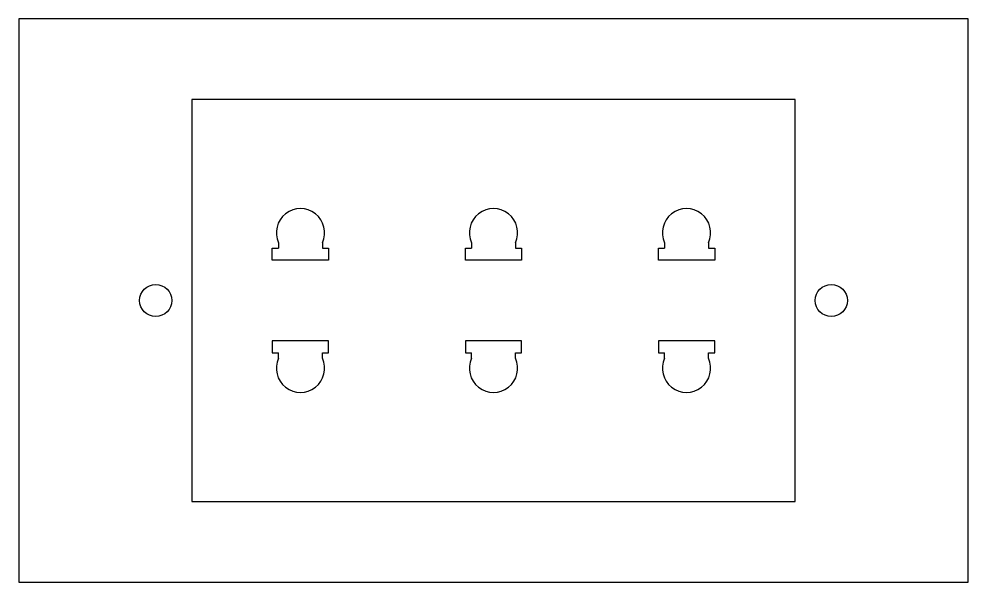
# Model space of a CAD drawing. Header units: millimetres. Extents: x 0 to 118, y 0 to 70.
import ezdxf

# ---------------------------------------------------------------- set-up
doc = ezdxf.new("R2010")
doc.units = ezdxf.units.MM

# ---------------------------------------------------------------- blocks, each defined once
blk = doc.blocks.new('Ocam')
for p, q in [((32.27, 42.18), (32.27, 41.5)), ((37.73, 42.18), (37.73, 41.5)), ((56.27, 42.18), (56.27, 41.5)), ((61.73, 42.18), (61.73, 41.5)), ((80.27, 42.18), (80.27, 41.5)), ((85.73, 42.18), (85.73, 41.5)), ((32.27, 27.82), (32.27, 28.5)), ((37.73, 27.82), (37.73, 28.5)), ((56.27, 27.82), (56.27, 28.5)), ((61.73, 27.82), (61.73, 28.5)), ((80.27, 27.82), (80.27, 28.5)), ((85.73, 27.82), (85.73, 28.5))]:
    blk.add_line(p, q)
for points in [[(0, 0), (118, 0), (118, 70), (0, 70)], [(21.5, 10), (96.5, 10), (96.5, 60), (21.5, 60)]]:
    blk.add_lwpolyline(points, close=True)
for points in [[(37.73, 41.5), (38.5, 41.5), (38.5, 40), (31.5, 40), (31.5, 41.5), (32.27, 41.5)], [(61.73, 41.5), (62.5, 41.5), (62.5, 40), (55.5, 40), (55.5, 41.5), (56.27, 41.5)], [(85.73, 41.5), (86.5, 41.5), (86.5, 40), (79.5, 40), (79.5, 41.5), (80.27, 41.5)], [(37.73, 28.5), (38.5, 28.5), (38.5, 30), (31.5, 30), (31.5, 28.5), (32.27, 28.5)], [(61.73, 28.5), (62.5, 28.5), (62.5, 30), (55.5, 30), (55.5, 28.5), (56.27, 28.5)], [(85.73, 28.5), (86.5, 28.5), (86.5, 30), (79.5, 30), (79.5, 28.5), (80.27, 28.5)]]:
    blk.add_lwpolyline(points)
for centre in [(17, 35), (101, 35)]:
    blk.add_circle(centre, 2)
for centre, start, end in [((35, 43.42), 335.6666, 204.3334), ((59, 43.42), 335.6666, 204.3334), ((83, 43.42), 335.6666, 204.3334), ((35, 26.58), 155.6666, 24.3334), ((59, 26.58), 155.6666, 24.3334), ((83, 26.58), 155.6666, 24.3334)]:
    blk.add_arc(centre, 3, start, end)

msp = doc.modelspace()

# ---------------------------------------------------------------- block references
msp.add_blockref('Ocam', (0, 0))

doc.saveas('drawing.dxf')
